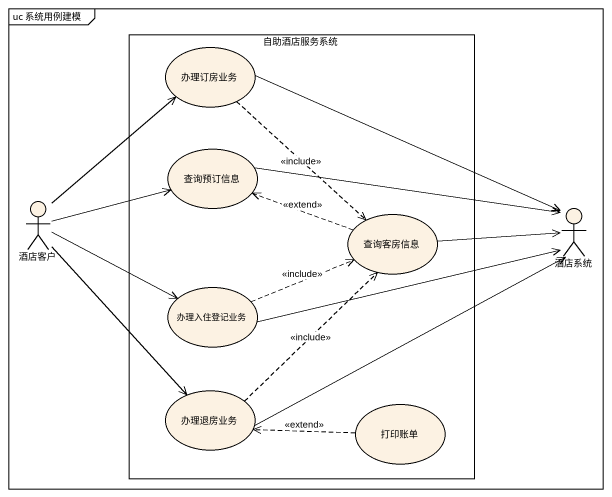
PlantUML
@startuml
mainframe uc 系统用例建模
rectangle 自助酒店服务系统 {
  usecase 办理订房业务 #FCF2E3
  usecase 查询预订信息 #FCF2E3
  usecase 查询客房信息 #FCF2E3
  usecase 办理入住登记业务 #FCF2E3
  usecase 办理退房业务 #FCF2E3
  usecase 打印账单 #FCF2E3
}
actor 酒店客户 #FCF2E3
actor 酒店系统 #FCF2E3
办理订房业务 ..> 查询客房信息 : <<include>>
办理订房业务 -right-> 酒店系统
查询预订信息 -right-> 酒店系统
酒店客户 -up-> 办理订房业务
酒店客户 -right-> 查询预订信息
酒店客户 -right-> 办理入住登记业务
酒店客户 --> 办理退房业务
查询客房信息 .left.> 查询预订信息 : <<extend>>
查询客房信息 -right-> 酒店系统
办理入住登记业务 .right.> 查询客房信息 : <<include>>
办理入住登记业务 -right-> 酒店系统
办理退房业务 .up.> 查询客房信息 : <<include>>
办理退房业务 -right-> 酒店系统
打印账单 .left.> 办理退房业务 : <<extend>>
@enduml
